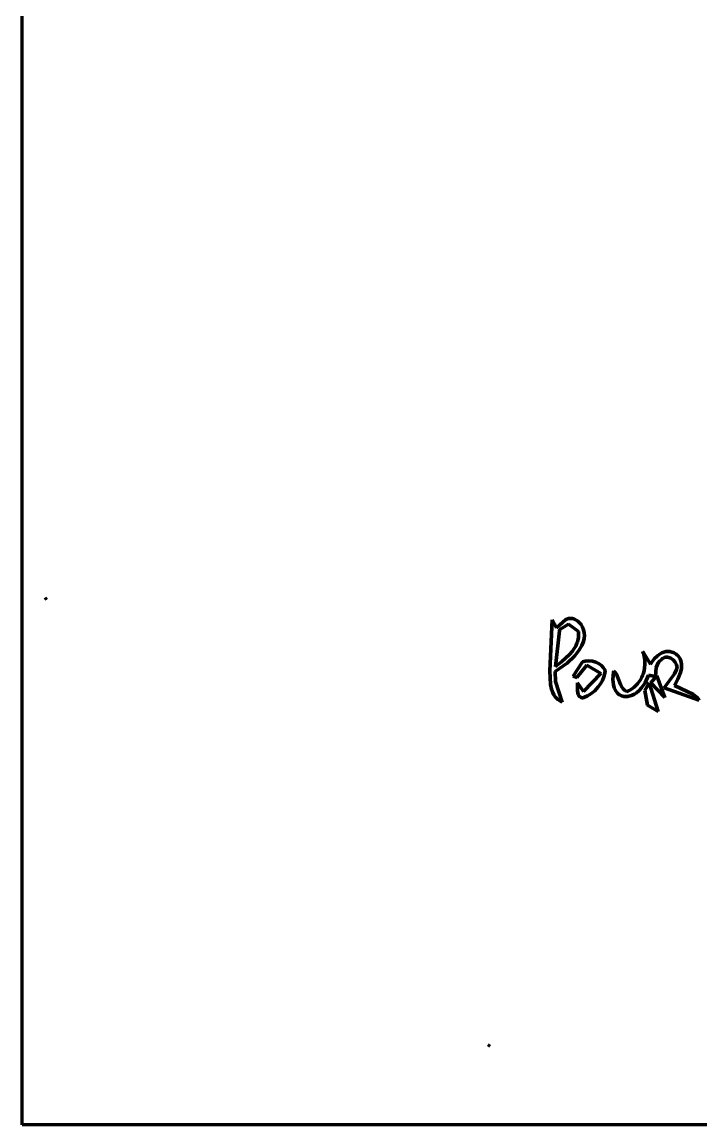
# Model space of a CAD drawing. Header units: millimetres. Extents: x 0 to 12.5, y 0 to 16.2.
# Drawn here: x 0 to 2.554, y 0 to 4.15 of the extents above; entities that cross this region are included whole.
import ezdxf

# ---------------------------------------------------------------- set-up
doc = ezdxf.new("R2010")
doc.units = ezdxf.units.MM
doc.layers.add('color#010101ff', color=7, linetype='CONTINUOUS', lineweight=100)
doc.layers.add('color#ffffffff', color=7, linetype='CONTINUOUS', lineweight=100)

msp = doc.modelspace()

# ---------------------------------------------------------------- linework, layer by layer
at = {"layer": 'color#010101ff'}
for p, q in [((0.0866, 1.9836), (0.092, 1.9772)), ((0.092, 1.9772), (0.0866, 1.9836)), ((1.9848, 1.7084), (1.9943, 1.9001)), ((1.9943, 1.9001), (2.0107, 1.8706)), ((2.0107, 1.8706), (2.0458, 1.9022)), ((2.0557, 1.8836), (2.0234, 1.8644)), ((2.0458, 1.9022), (2.0548, 1.9055)), ((2.0548, 1.9055), (2.0622, 1.9061)), ((2.0925, 1.857), (2.0557, 1.8836)), ((2.0622, 1.9061), (2.0675, 1.9056)), ((2.0675, 1.9056), (2.0703, 1.905)), ((2.0703, 1.905), (2.0775, 1.9025)), ((2.0775, 1.9025), (2.0841, 1.8993)), ((2.0841, 1.8993), (2.0902, 1.8952)), ((2.0902, 1.8952), (2.0956, 1.8905)), ((2.0956, 1.8905), (2.1026, 1.8823)), ((2.1026, 1.8823), (2.1081, 1.873)), ((2.1081, 1.873), (2.1121, 1.8628)), ((2.022, 1.8597), (2.0069, 1.7249)), ((2.0234, 1.8644), (2.022, 1.8597)), ((2.0908, 1.8227), (2.092, 1.8282)), ((2.092, 1.8282), (2.0929, 1.8337)), ((2.0932, 1.851), (2.0925, 1.857)), ((2.0929, 1.8337), (2.0934, 1.8394)), ((2.0935, 1.8452), (2.0932, 1.851)), ((2.0934, 1.8394), (2.0935, 1.8452)), ((2.1121, 1.8628), (2.1146, 1.8521)), ((2.1146, 1.8301), (2.1121, 1.8194)), ((2.1146, 1.8521), (2.1154, 1.8411)), ((2.1154, 1.8411), (2.1146, 1.8301)), ((2.0705, 1.7829), (2.0771, 1.7923)), ((2.0771, 1.7923), (2.0827, 1.802)), ((2.0949, 1.7852), (2.0783, 1.7636)), ((2.0827, 1.802), (2.0873, 1.8122)), ((2.0873, 1.8122), (2.0892, 1.8174)), ((2.0892, 1.8174), (2.0908, 1.8227)), ((2.1056, 1.8041), (2.0949, 1.7852)), ((2.1121, 1.8194), (2.1056, 1.8041)), ((2.0292, 1.7419), (2.0593, 1.7696)), ((2.0783, 1.7636), (2.0507, 1.737)), ((2.0593, 1.7696), (2.0705, 1.7829)), ((2.1086, 1.7419), (2.1183, 1.7448)), ((2.1183, 1.7448), (2.1318, 1.7462)), ((2.1318, 1.7462), (2.1455, 1.7449)), ((2.1455, 1.7449), (2.1587, 1.741)), ((2.3346, 1.7816), (2.3637, 1.7337)), ((2.3367, 1.7756), (2.3346, 1.7816)), ((2.3385, 1.7695), (2.3367, 1.7756)), ((2.34, 1.7634), (2.3385, 1.7695)), ((2.3412, 1.7572), (2.34, 1.7634)), ((2.3426, 1.7448), (2.3412, 1.7572)), ((2.3428, 1.7325), (2.3426, 1.7448)), ((2.3637, 1.7337), (2.3782, 1.7535)), ((2.3782, 1.7535), (2.39, 1.7651)), ((2.39, 1.7651), (2.3998, 1.7722)), ((2.3984, 1.7462), (2.3923, 1.7392)), ((2.4047, 1.7505), (2.3984, 1.7462)), ((2.3998, 1.7722), (2.4067, 1.776)), ((2.407, 1.7527), (2.4047, 1.7505)), ((2.4067, 1.776), (2.4139, 1.7789)), ((2.4094, 1.7546), (2.407, 1.7527)), ((2.4119, 1.7562), (2.4094, 1.7546)), ((2.4169, 1.7585), (2.4119, 1.7562)), ((2.4139, 1.7789), (2.4213, 1.7808)), ((2.422, 1.7596), (2.4169, 1.7585)), ((2.4213, 1.7808), (2.4289, 1.7816)), ((2.4272, 1.7596), (2.422, 1.7596)), ((2.4324, 1.7587), (2.4272, 1.7596)), ((2.4289, 1.7816), (2.4328, 1.7816)), ((2.4398, 1.7558), (2.4324, 1.7587)), ((2.4328, 1.7816), (2.4367, 1.7812)), ((2.4367, 1.7812), (2.4407, 1.7805)), ((2.4489, 1.7494), (2.4398, 1.7558)), ((2.4407, 1.7805), (2.4446, 1.7794)), ((2.4446, 1.7794), (2.4486, 1.778)), ((2.4486, 1.778), (2.4526, 1.7762)), ((2.4566, 1.741), (2.4489, 1.7494)), ((2.4526, 1.7762), (2.4567, 1.774)), ((2.4567, 1.774), (2.4607, 1.7714)), ((2.4607, 1.7714), (2.4644, 1.7681)), ((2.4644, 1.7681), (2.4678, 1.7647)), ((2.4678, 1.7647), (2.4707, 1.7612)), ((2.4707, 1.7612), (2.4732, 1.7575)), ((2.4732, 1.7575), (2.4753, 1.7537)), ((2.4753, 1.7537), (2.4771, 1.7498)), ((2.4771, 1.7498), (2.4785, 1.7458)), ((2.4785, 1.7458), (2.4796, 1.7417)), ((1.9873, 1.6573), (1.9848, 1.7084)), ((2.0507, 1.737), (2.0058, 1.7056)), ((2.0058, 1.7056), (2.0068, 1.6688)), ((2.0069, 1.7249), (2.0292, 1.7419)), ((2.0728, 1.6885), (2.1086, 1.7419)), ((2.1238, 1.7294), (2.087, 1.6837)), ((2.1769, 1.6991), (2.1238, 1.7294)), ((2.1587, 1.741), (2.1709, 1.7346)), ((2.1709, 1.7346), (2.179, 1.7284)), ((2.179, 1.7284), (2.1859, 1.7209)), ((2.1859, 1.7209), (2.1915, 1.7123)), ((2.1915, 1.7123), (2.193, 1.7092)), ((2.193, 1.7092), (2.1917, 1.6998)), ((2.2224, 1.6761), (2.2249, 1.7037)), ((2.2249, 1.7037), (2.2256, 1.7073)), ((2.2256, 1.7073), (2.2302, 1.7033)), ((2.2302, 1.7033), (2.2358, 1.6961)), ((2.3362, 1.6965), (2.3396, 1.7082)), ((2.3396, 1.7082), (2.3418, 1.7202)), ((2.3418, 1.7202), (2.3428, 1.7325)), ((2.3858, 1.7215), (2.3821, 1.6878)), ((2.3923, 1.7392), (2.3858, 1.7215)), ((2.4537, 1.6967), (2.4621, 1.7138)), ((2.462, 1.7311), (2.4566, 1.741)), ((2.4644, 1.7233), (2.462, 1.7311)), ((2.4621, 1.7138), (2.4644, 1.7233)), ((2.477, 1.7027), (2.4668, 1.6769)), ((2.48, 1.716), (2.477, 1.7027)), ((2.4796, 1.7417), (2.4808, 1.7333)), ((2.4809, 1.7247), (2.48, 1.716)), ((2.4808, 1.7333), (2.4809, 1.7247)), ((2.0068, 1.6688), (2.0312, 1.591)), ((2.087, 1.6837), (2.0728, 1.6885)), ((2.0895, 1.6331), (2.0892, 1.6639)), ((2.0892, 1.6639), (2.1123, 1.6308)), ((2.1123, 1.6308), (2.1769, 1.6991)), ((2.1759, 1.6599), (2.1674, 1.6481)), ((2.1829, 1.6726), (2.1759, 1.6599)), ((2.1882, 1.6859), (2.1829, 1.6726)), ((2.1917, 1.6998), (2.1882, 1.6859)), ((2.2244, 1.6557), (2.2224, 1.6761)), ((2.2358, 1.6961), (2.2515, 1.6572)), ((2.3153, 1.6598), (2.3191, 1.6645)), ((2.3191, 1.6645), (2.3227, 1.6695)), ((2.3227, 1.6695), (2.3259, 1.6746)), ((2.3259, 1.6746), (2.3289, 1.6798)), ((2.3289, 1.6798), (2.3316, 1.6853)), ((2.3432, 1.6638), (2.3302, 1.6446)), ((2.3316, 1.6853), (2.3341, 1.6908)), ((2.3341, 1.6908), (2.3362, 1.6965)), ((2.343, 1.6347), (2.3584, 1.6633)), ((2.3564, 1.6924), (2.3432, 1.6638)), ((2.3821, 1.6878), (2.3564, 1.6924)), ((2.3584, 1.6633), (2.3929, 1.556)), ((2.365, 1.664), (2.3878, 1.6897)), ((2.4173, 1.6087), (2.365, 1.664)), ((2.3878, 1.6897), (2.4173, 1.6087)), ((2.4155, 1.6448), (2.4537, 1.6967)), ((2.4668, 1.6769), (2.4541, 1.6536)), ((1.9914, 1.6392), (1.9873, 1.6573)), ((1.9963, 1.6265), (1.9914, 1.6392)), ((2.0005, 1.6185), (1.9963, 1.6265)), ((2.0055, 1.6112), (2.0005, 1.6185)), ((2.0914, 1.6198), (2.0895, 1.6331)), ((2.0944, 1.6144), (2.0914, 1.6198)), ((2.139, 1.6218), (2.1266, 1.6143)), ((2.1542, 1.6339), (2.139, 1.6218)), ((2.1674, 1.6481), (2.1542, 1.6339)), ((2.2275, 1.6443), (2.2244, 1.6557)), ((2.2306, 1.6372), (2.2275, 1.6443)), ((2.2345, 1.6307), (2.2306, 1.6372)), ((2.2392, 1.6249), (2.2345, 1.6307)), ((2.242, 1.6223), (2.2392, 1.6249)), ((2.245, 1.6199), (2.242, 1.6223)), ((2.2482, 1.6178), (2.245, 1.6199)), ((2.2515, 1.6572), (2.2576, 1.6458)), ((2.2576, 1.6458), (2.2615, 1.6407)), ((2.2615, 1.6407), (2.2662, 1.6361)), ((2.2662, 1.6361), (2.2718, 1.6322)), ((2.2718, 1.6322), (2.275, 1.6305)), ((2.275, 1.6305), (2.2809, 1.6332)), ((2.2809, 1.6332), (2.2866, 1.6362)), ((2.2866, 1.6362), (2.2921, 1.6395)), ((2.2921, 1.6395), (2.2973, 1.6431)), ((2.3032, 1.6207), (2.2953, 1.6168)), ((2.2973, 1.6431), (2.3022, 1.6469)), ((2.3022, 1.6469), (2.3068, 1.651)), ((2.3107, 1.6256), (2.3032, 1.6207)), ((2.3068, 1.651), (2.3112, 1.6553)), ((2.321, 1.6344), (2.3107, 1.6256)), ((2.3112, 1.6553), (2.3153, 1.6598)), ((2.3302, 1.6446), (2.321, 1.6344)), ((2.3531, 1.5797), (2.343, 1.6347)), ((2.5461, 1.5981), (2.4155, 1.6448)), ((2.4541, 1.6536), (2.5256, 1.6199)), ((2.5256, 1.6199), (2.5368, 1.6102)), ((2.0115, 1.6044), (2.0055, 1.6112)), ((2.0149, 1.6013), (2.0115, 1.6044)), ((2.0186, 1.5984), (2.0149, 1.6013)), ((2.0225, 1.5958), (2.0186, 1.5984)), ((2.0267, 1.5933), (2.0225, 1.5958)), ((2.0312, 1.591), (2.0267, 1.5933)), ((2.0973, 1.6114), (2.0944, 1.6144)), ((2.1012, 1.609), (2.0973, 1.6114)), ((2.1035, 1.6081), (2.1012, 1.609)), ((2.1062, 1.6073), (2.1035, 1.6081)), ((2.1091, 1.6068), (2.1062, 1.6073)), ((2.1135, 1.6084), (2.1091, 1.6068)), ((2.1266, 1.6143), (2.1135, 1.6084)), ((2.2517, 1.6159), (2.2482, 1.6178)), ((2.2554, 1.6143), (2.2517, 1.6159)), ((2.2595, 1.613), (2.2554, 1.6143)), ((2.2638, 1.612), (2.2595, 1.613)), ((2.2687, 1.6117), (2.2638, 1.612)), ((2.2734, 1.6118), (2.2687, 1.6117)), ((2.278, 1.6122), (2.2734, 1.6118)), ((2.2825, 1.6129), (2.278, 1.6122)), ((2.2869, 1.6139), (2.2825, 1.6129)), ((2.2953, 1.6168), (2.2869, 1.6139)), ((2.3929, 1.556), (2.3531, 1.5797)), ((2.5368, 1.6102), (2.544, 1.6014)), ((2.544, 1.6014), (2.5461, 1.5981)), ((1.7534, 0.3016), (1.7601, 0.2964)), ((1.7601, 0.2964), (1.7534, 0.3016))]:
    msp.add_line(p, q, dxfattribs=at)
at = {"layer": 'color#ffffffff'}
for p, q in [((0, 0), (0, 16.1528)), ((0.0866, 1.9836), (0.092, 1.9772)), ((0.092, 1.9772), (0.0866, 1.9836)), ((1.9943, 1.9001), (1.9848, 1.7084)), ((2.0107, 1.8706), (1.9943, 1.9001)), ((2.0458, 1.9022), (2.0107, 1.8706)), ((2.0234, 1.8644), (2.0557, 1.8836)), ((2.0548, 1.9055), (2.0458, 1.9022)), ((2.0622, 1.9061), (2.0548, 1.9055)), ((2.0557, 1.8836), (2.0925, 1.857)), ((2.0675, 1.9056), (2.0622, 1.9061)), ((2.0703, 1.905), (2.0675, 1.9056)), ((2.0775, 1.9025), (2.0703, 1.905)), ((2.0841, 1.8993), (2.0775, 1.9025)), ((2.0902, 1.8952), (2.0841, 1.8993)), ((2.0956, 1.8905), (2.0902, 1.8952)), ((2.1026, 1.8823), (2.0956, 1.8905)), ((2.1081, 1.873), (2.1026, 1.8823)), ((2.1121, 1.8628), (2.1081, 1.873)), ((2.0069, 1.7249), (2.022, 1.8597)), ((2.022, 1.8597), (2.0234, 1.8644)), ((2.092, 1.8282), (2.0908, 1.8227)), ((2.0929, 1.8337), (2.092, 1.8282)), ((2.0925, 1.857), (2.0932, 1.851)), ((2.0934, 1.8394), (2.0929, 1.8337)), ((2.0932, 1.851), (2.0935, 1.8452)), ((2.0935, 1.8452), (2.0934, 1.8394)), ((2.1146, 1.8521), (2.1121, 1.8628)), ((2.1121, 1.8194), (2.1146, 1.8301)), ((2.1154, 1.8411), (2.1146, 1.8521)), ((2.1146, 1.8301), (2.1154, 1.8411)), ((2.0771, 1.7923), (2.0705, 1.7829)), ((2.0827, 1.802), (2.0771, 1.7923)), ((2.0783, 1.7636), (2.0949, 1.7852)), ((2.0873, 1.8122), (2.0827, 1.802)), ((2.0892, 1.8174), (2.0873, 1.8122)), ((2.0908, 1.8227), (2.0892, 1.8174)), ((2.0949, 1.7852), (2.1056, 1.8041)), ((2.1056, 1.8041), (2.1121, 1.8194)), ((2.0593, 1.7696), (2.0292, 1.7419)), ((2.0507, 1.737), (2.0783, 1.7636)), ((2.0705, 1.7829), (2.0593, 1.7696)), ((2.1183, 1.7448), (2.1086, 1.7419)), ((2.1318, 1.7462), (2.1183, 1.7448)), ((2.1455, 1.7449), (2.1318, 1.7462)), ((2.1587, 1.741), (2.1455, 1.7449)), ((2.3346, 1.7816), (2.3367, 1.7756)), ((2.3637, 1.7337), (2.3346, 1.7816)), ((2.3367, 1.7756), (2.3385, 1.7695)), ((2.3385, 1.7695), (2.34, 1.7634)), ((2.34, 1.7634), (2.3412, 1.7572)), ((2.3412, 1.7572), (2.3426, 1.7448)), ((2.3426, 1.7448), (2.3428, 1.7325)), ((2.3782, 1.7535), (2.3637, 1.7337)), ((2.39, 1.7651), (2.3782, 1.7535)), ((2.3998, 1.7722), (2.39, 1.7651)), ((2.3923, 1.7392), (2.3984, 1.7462)), ((2.3984, 1.7462), (2.4047, 1.7505)), ((2.4067, 1.776), (2.3998, 1.7722)), ((2.4047, 1.7505), (2.407, 1.7527)), ((2.4139, 1.7789), (2.4067, 1.776)), ((2.407, 1.7527), (2.4094, 1.7546)), ((2.4094, 1.7546), (2.4119, 1.7562)), ((2.4119, 1.7562), (2.4169, 1.7585)), ((2.4213, 1.7808), (2.4139, 1.7789)), ((2.4169, 1.7585), (2.422, 1.7596)), ((2.4289, 1.7816), (2.4213, 1.7808)), ((2.422, 1.7596), (2.4272, 1.7596)), ((2.4272, 1.7596), (2.4324, 1.7587)), ((2.4328, 1.7816), (2.4289, 1.7816)), ((2.4324, 1.7587), (2.4398, 1.7558)), ((2.4367, 1.7812), (2.4328, 1.7816)), ((2.4407, 1.7805), (2.4367, 1.7812)), ((2.4398, 1.7558), (2.4489, 1.7494)), ((2.4446, 1.7794), (2.4407, 1.7805)), ((2.4486, 1.778), (2.4446, 1.7794)), ((2.4526, 1.7762), (2.4486, 1.778)), ((2.4489, 1.7494), (2.4566, 1.741)), ((2.4567, 1.774), (2.4526, 1.7762)), ((2.4607, 1.7714), (2.4567, 1.774)), ((2.4644, 1.7681), (2.4607, 1.7714)), ((2.4678, 1.7647), (2.4644, 1.7681)), ((2.4707, 1.7612), (2.4678, 1.7647)), ((2.4732, 1.7575), (2.4707, 1.7612)), ((2.4753, 1.7537), (2.4732, 1.7575)), ((2.4771, 1.7498), (2.4753, 1.7537)), ((2.4785, 1.7458), (2.4771, 1.7498)), ((2.4796, 1.7417), (2.4785, 1.7458)), ((1.9848, 1.7084), (1.9873, 1.6573)), ((2.0058, 1.7056), (2.0507, 1.737)), ((2.0068, 1.6688), (2.0058, 1.7056)), ((2.0292, 1.7419), (2.0069, 1.7249)), ((2.1086, 1.7419), (2.0728, 1.6885)), ((2.087, 1.6837), (2.1238, 1.7294)), ((2.1238, 1.7294), (2.1769, 1.6991)), ((2.1709, 1.7346), (2.1587, 1.741)), ((2.179, 1.7284), (2.1709, 1.7346)), ((2.1859, 1.7209), (2.179, 1.7284)), ((2.1915, 1.7123), (2.1859, 1.7209)), ((2.193, 1.7092), (2.1915, 1.7123)), ((2.1917, 1.6998), (2.193, 1.7092)), ((2.2249, 1.7037), (2.2224, 1.6761)), ((2.2256, 1.7073), (2.2249, 1.7037)), ((2.2302, 1.7033), (2.2256, 1.7073)), ((2.2358, 1.6961), (2.2302, 1.7033)), ((2.3396, 1.7082), (2.3362, 1.6965)), ((2.3418, 1.7202), (2.3396, 1.7082)), ((2.3428, 1.7325), (2.3418, 1.7202)), ((2.3821, 1.6878), (2.3858, 1.7215)), ((2.3858, 1.7215), (2.3923, 1.7392)), ((2.4621, 1.7138), (2.4537, 1.6967)), ((2.4566, 1.741), (2.462, 1.7311)), ((2.462, 1.7311), (2.4644, 1.7233)), ((2.4644, 1.7233), (2.4621, 1.7138)), ((2.4668, 1.6769), (2.477, 1.7027)), ((2.477, 1.7027), (2.48, 1.716)), ((2.4808, 1.7333), (2.4796, 1.7417)), ((2.48, 1.716), (2.4809, 1.7247)), ((2.4809, 1.7247), (2.4808, 1.7333)), ((2.0312, 1.591), (2.0068, 1.6688)), ((2.0728, 1.6885), (2.087, 1.6837)), ((2.1123, 1.6308), (2.0892, 1.6639)), ((2.0892, 1.6639), (2.0895, 1.6331)), ((2.1769, 1.6991), (2.1123, 1.6308)), ((2.1674, 1.6481), (2.1759, 1.6599)), ((2.1759, 1.6599), (2.1829, 1.6726)), ((2.1829, 1.6726), (2.1882, 1.6859)), ((2.1882, 1.6859), (2.1917, 1.6998)), ((2.2224, 1.6761), (2.2244, 1.6557)), ((2.2515, 1.6572), (2.2358, 1.6961)), ((2.3191, 1.6645), (2.3153, 1.6598)), ((2.3227, 1.6695), (2.3191, 1.6645)), ((2.3259, 1.6746), (2.3227, 1.6695)), ((2.3289, 1.6798), (2.3259, 1.6746)), ((2.3316, 1.6853), (2.3289, 1.6798)), ((2.3302, 1.6446), (2.3432, 1.6638)), ((2.3341, 1.6908), (2.3316, 1.6853)), ((2.3362, 1.6965), (2.3341, 1.6908)), ((2.3584, 1.6633), (2.343, 1.6347)), ((2.3432, 1.6638), (2.3564, 1.6924)), ((2.3564, 1.6924), (2.3821, 1.6878)), ((2.3929, 1.556), (2.3584, 1.6633)), ((2.3878, 1.6897), (2.365, 1.664)), ((2.365, 1.664), (2.4173, 1.6087)), ((2.4173, 1.6087), (2.3878, 1.6897)), ((2.4537, 1.6967), (2.4155, 1.6448)), ((2.4541, 1.6536), (2.4668, 1.6769)), ((1.9873, 1.6573), (1.9914, 1.6392)), ((1.9914, 1.6392), (1.9963, 1.6265)), ((1.9963, 1.6265), (2.0005, 1.6185)), ((2.0005, 1.6185), (2.0055, 1.6112)), ((2.0895, 1.6331), (2.0914, 1.6198)), ((2.0914, 1.6198), (2.0944, 1.6144)), ((2.1266, 1.6143), (2.139, 1.6218)), ((2.139, 1.6218), (2.1542, 1.6339)), ((2.1542, 1.6339), (2.1674, 1.6481)), ((2.2244, 1.6557), (2.2275, 1.6443)), ((2.2275, 1.6443), (2.2306, 1.6372)), ((2.2306, 1.6372), (2.2345, 1.6307)), ((2.2345, 1.6307), (2.2392, 1.6249)), ((2.2392, 1.6249), (2.242, 1.6223)), ((2.242, 1.6223), (2.245, 1.6199)), ((2.245, 1.6199), (2.2482, 1.6178)), ((2.2576, 1.6458), (2.2515, 1.6572)), ((2.2615, 1.6407), (2.2576, 1.6458)), ((2.2662, 1.6361), (2.2615, 1.6407)), ((2.2718, 1.6322), (2.2662, 1.6361)), ((2.275, 1.6305), (2.2718, 1.6322)), ((2.2809, 1.6332), (2.275, 1.6305)), ((2.2866, 1.6362), (2.2809, 1.6332)), ((2.2921, 1.6395), (2.2866, 1.6362)), ((2.2973, 1.6431), (2.2921, 1.6395)), ((2.2953, 1.6168), (2.3032, 1.6207)), ((2.3022, 1.6469), (2.2973, 1.6431)), ((2.3068, 1.651), (2.3022, 1.6469)), ((2.3032, 1.6207), (2.3107, 1.6256)), ((2.3112, 1.6553), (2.3068, 1.651)), ((2.3107, 1.6256), (2.321, 1.6344)), ((2.3153, 1.6598), (2.3112, 1.6553)), ((2.321, 1.6344), (2.3302, 1.6446)), ((2.343, 1.6347), (2.3531, 1.5797)), ((2.4155, 1.6448), (2.5461, 1.5981)), ((2.5256, 1.6199), (2.4541, 1.6536)), ((2.5368, 1.6102), (2.5256, 1.6199)), ((2.0055, 1.6112), (2.0115, 1.6044)), ((2.0115, 1.6044), (2.0149, 1.6013)), ((2.0149, 1.6013), (2.0186, 1.5984)), ((2.0186, 1.5984), (2.0225, 1.5958)), ((2.0225, 1.5958), (2.0267, 1.5933)), ((2.0267, 1.5933), (2.0312, 1.591)), ((2.0944, 1.6144), (2.0973, 1.6114)), ((2.0973, 1.6114), (2.1012, 1.609)), ((2.1012, 1.609), (2.1035, 1.6081)), ((2.1035, 1.6081), (2.1062, 1.6073)), ((2.1062, 1.6073), (2.1091, 1.6068)), ((2.1091, 1.6068), (2.1135, 1.6084)), ((2.1135, 1.6084), (2.1266, 1.6143)), ((2.2482, 1.6178), (2.2517, 1.6159)), ((2.2517, 1.6159), (2.2554, 1.6143)), ((2.2554, 1.6143), (2.2595, 1.613)), ((2.2595, 1.613), (2.2638, 1.612)), ((2.2638, 1.612), (2.2687, 1.6117)), ((2.2687, 1.6117), (2.2734, 1.6118)), ((2.2734, 1.6118), (2.278, 1.6122)), ((2.278, 1.6122), (2.2825, 1.6129)), ((2.2825, 1.6129), (2.2869, 1.6139)), ((2.2869, 1.6139), (2.2953, 1.6168)), ((2.3531, 1.5797), (2.3929, 1.556)), ((2.544, 1.6014), (2.5368, 1.6102)), ((2.5461, 1.5981), (2.544, 1.6014)), ((1.7534, 0.3016), (1.7601, 0.2964)), ((1.7601, 0.2964), (1.7534, 0.3016)), ((12.5, 0), (0, 0))]:
    msp.add_line(p, q, dxfattribs=at)

doc.saveas('drawing.dxf')
